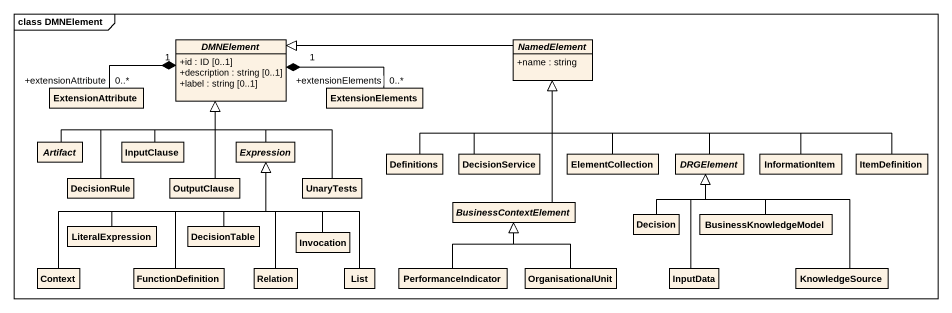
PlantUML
@startuml
mainframe class DMNElement
hide circle
hide empty members
skinparam classAttributeIconSize 0
abstract class DMNElement {
  +id : ID [0..1]
  +description : string [0..1]
  +label : string [0..1]
}
abstract class NamedElement {
  +name : string
}
class ExtensionAttribute
class ExtensionElements
abstract class "Artifact" as Artifact_
class InputClause
abstract class Expression
class DecisionRule
class OutputClause
class UnaryTests
class Definitions
class DecisionService
class ElementCollection
abstract class DRGElement
class InformationItem
class ItemDefinition
class LiteralExpression
class DecisionTable
abstract class BusinessContextElement
class Decision
class BusinessKnowledgeModel
class Context
class FunctionDefinition
class Relation
class Invocation
class List
class PerformanceIndicator
class OrganisationalUnit
class InputData
class KnowledgeSource
DMNElement "1" *-left- "+extensionAttribute\n0..*" ExtensionAttribute
DMNElement "1" *-right- "+extensionElements\n0..*" ExtensionElements
NamedElement -left-|> DMNElement
Artifact_ -right-|> DMNElement
InputClause -up-|> DMNElement
Expression -up-|> DMNElement
DecisionRule -up-|> DMNElement
OutputClause -up-|> DMNElement
UnaryTests -up-|> DMNElement
Definitions -up-|> NamedElement
DecisionService -up-|> NamedElement
ElementCollection -up-|> NamedElement
DRGElement -up-|> NamedElement
InformationItem -left-|> NamedElement
ItemDefinition -left-|> NamedElement
LiteralExpression -right-|> Expression
DecisionTable -up-|> Expression
BusinessContextElement -up-|> NamedElement
Decision -up-|> DRGElement
BusinessKnowledgeModel -up-|> DRGElement
Context -up-|> Expression
FunctionDefinition -up-|> Expression
Relation -up-|> Expression
Invocation -up-|> Expression
List -up-|> Expression
PerformanceIndicator -up-|> BusinessContextElement
OrganisationalUnit -up-|> BusinessContextElement
InputData -up-|> DRGElement
KnowledgeSource -up-|> DRGElement
@enduml
